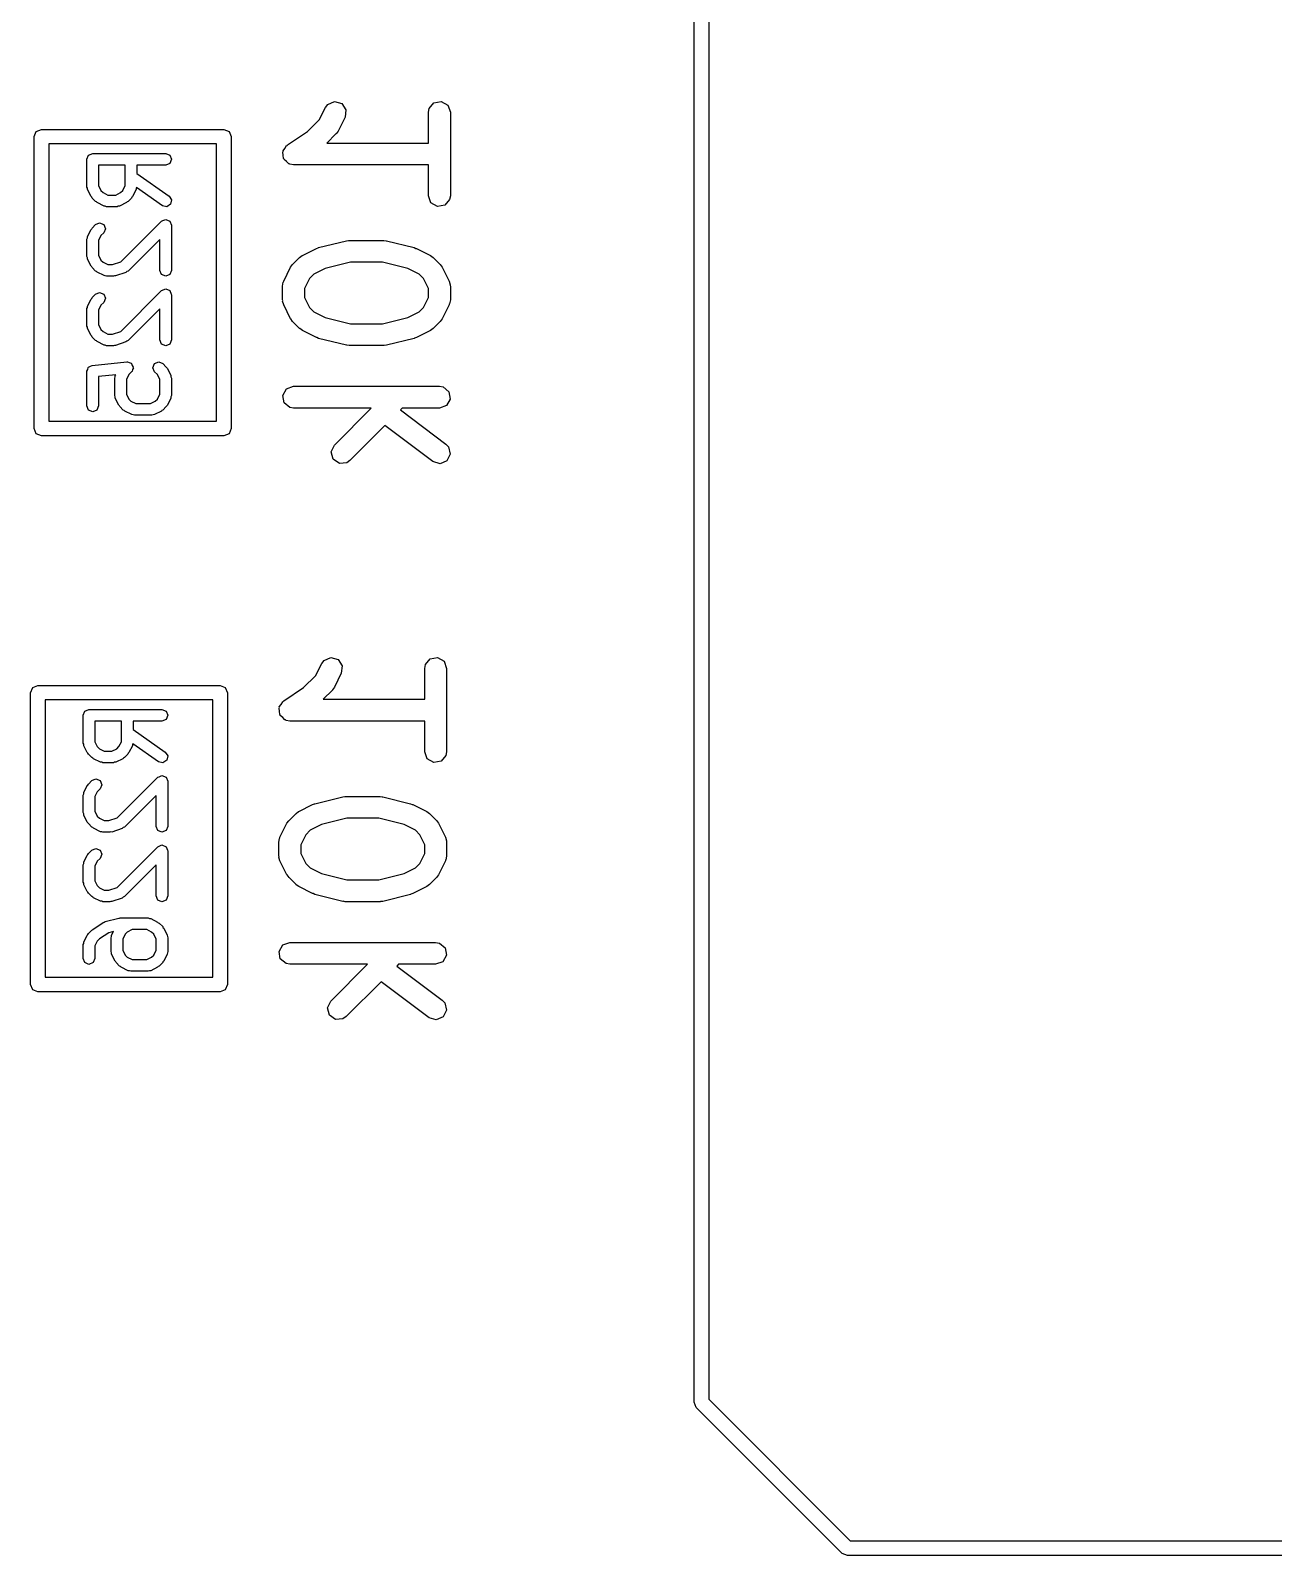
# Model space of a CAD drawing. Extents: x 107.3 to 170.9, y -113.5 to -51.4.
# Drawn here: x 139.41 to 147.93, y -93.86 to -83.41 of the extents above; entities that cross this region are included whole.
import ezdxf

# ---------------------------------------------------------------- set-up
doc = ezdxf.new("R2010")
doc.units = 0
doc.layers.add('BLACK', color=7, linetype='CONTINUOUS')

msp = doc.modelspace()

# ---------------------------------------------------------------- linework, layer by layer
at = {"layer": 'BLACK', "linetype": 'CONTINUOUS'}
for p, q in [((143.955, -92.8126), (143.955, -77.8126)), ((144.055, -77.8626), (144.055, -92.7919)), ((141.443, -83.9197), (141.49, -83.8993)), ((141.49, -83.8993), (141.539, -83.9139)), ((142.171, -83.9092), (142.222, -83.9003)), ((142.222, -83.9003), (142.266, -83.9259)), ((141.385, -84.0249), (141.427, -83.9406)), ((141.427, -83.9406), (141.443, -83.9197)), ((141.562, -84.0077), (141.514, -84.1029)), ((141.539, -83.9139), (141.567, -83.9567)), ((141.567, -83.9567), (141.562, -84.0077)), ((142.134, -83.9741), (142.138, -83.9485)), ((142.134, -84.1848), (142.134, -83.9741)), ((142.138, -83.9485), (142.171, -83.9092)), ((142.266, -83.9259), (142.284, -83.9741)), ((142.284, -83.9741), (142.284, -84.5456)), ((139.431, -84.1408), (139.446, -84.1054)), ((139.446, -84.1054), (139.481, -84.0908)), ((139.481, -84.0908), (140.731, -84.0908)), ((140.731, -84.0908), (140.767, -84.1054)), ((140.767, -84.1054), (140.781, -84.1408)), ((141.167, -84.1974), (141.304, -84.1063)), ((141.304, -84.1063), (141.385, -84.0249)), ((141.514, -84.1029), (141.501, -84.1209)), ((139.431, -86.1408), (139.431, -84.1408)), ((139.531, -84.1908), (139.531, -86.0908)), ((140.681, -84.1908), (139.531, -84.1908)), ((140.681, -86.0908), (140.681, -84.1908)), ((140.781, -84.1408), (140.781, -86.1408)), ((141.15, -84.2212), (141.161, -84.2024)), ((141.161, -84.2024), (141.165, -84.2009)), ((141.165, -84.2009), (141.167, -84.1974)), ((141.5, -84.1224), (141.437, -84.1848)), ((141.437, -84.1848), (142.134, -84.1848)), ((141.501, -84.1209), (141.5, -84.1224)), ((139.793, -84.2956), (139.804, -84.2673)), ((139.793, -84.486), (139.793, -84.2956)), ((139.804, -84.2673), (139.833, -84.2556)), ((139.833, -84.2556), (140.333, -84.2556)), ((140.333, -84.2556), (140.361, -84.2673)), ((140.361, -84.3238), (140.333, -84.3356)), ((140.361, -84.2673), (140.373, -84.2956)), ((140.373, -84.2956), (140.361, -84.3238)), ((141.135, -84.2468), (141.137, -84.2431)), ((141.139, -84.2683), (141.135, -84.2468)), ((141.137, -84.2388), (141.15, -84.2212)), ((141.137, -84.2431), (141.137, -84.2388)), ((141.14, -84.29), (141.139, -84.2683)), ((141.143, -84.2931), (141.14, -84.29)), ((141.144, -84.2973), (141.143, -84.2931)), ((141.161, -84.3113), (141.144, -84.2973)), ((141.176, -84.3271), (141.161, -84.3113)), ((139.873, -84.3356), (139.873, -84.4766)), ((140.054, -84.3356), (139.873, -84.3356)), ((140.054, -84.4766), (140.054, -84.3356)), ((140.333, -84.3356), (140.134, -84.3356)), ((140.134, -84.3356), (140.134, -84.3938)), ((140.134, -84.3938), (140.356, -84.5485)), ((141.18, -84.3276), (141.176, -84.3271)), ((141.183, -84.3303), (141.18, -84.3276)), ((141.209, -84.3348), (141.183, -84.3303)), ((142.134, -84.3348), (141.209, -84.3348)), ((142.134, -84.5456), (142.134, -84.3348)), ((139.796, -84.4946), (139.793, -84.486)), ((139.797, -84.5039), (139.796, -84.4946)), ((139.821, -84.5515), (139.797, -84.5039)), ((139.873, -84.4766), (139.889, -84.51)), ((139.889, -84.51), (139.904, -84.5246)), ((139.904, -84.5246), (139.937, -84.5413)), ((139.99, -84.5413), (140.023, -84.5246)), ((140.023, -84.5246), (140.038, -84.51)), ((140.038, -84.51), (140.054, -84.4766)), ((140.13, -84.5039), (140.106, -84.5515)), ((140.131, -84.4946), (140.13, -84.5039)), ((140.133, -84.4902), (140.131, -84.4946)), ((140.31, -84.614), (140.133, -84.4902)), ((139.826, -84.5559), (139.821, -84.5515)), ((139.828, -84.5619), (139.826, -84.5559)), ((139.852, -84.5857), (139.828, -84.5619)), ((139.858, -84.5883), (139.852, -84.5857)), ((139.862, -84.5932), (139.858, -84.5883)), ((139.91, -84.6171), (139.862, -84.5932)), ((139.919, -84.6177), (139.91, -84.6171)), ((139.928, -84.6213), (139.919, -84.6177)), ((139.999, -84.6213), (139.928, -84.6213)), ((139.937, -84.5413), (139.99, -84.5413)), ((140.008, -84.6177), (139.999, -84.6213)), ((140.017, -84.6171), (140.008, -84.6177)), ((140.065, -84.5932), (140.017, -84.6171)), ((140.069, -84.5883), (140.065, -84.5932)), ((140.075, -84.5857), (140.069, -84.5883)), ((140.099, -84.5619), (140.075, -84.5857)), ((140.101, -84.5559), (140.099, -84.5619)), ((140.106, -84.5515), (140.101, -84.5559)), ((140.34, -84.6207), (140.31, -84.614)), ((140.365, -84.6042), (140.34, -84.6207)), ((140.356, -84.5485), (140.372, -84.5743)), ((140.372, -84.5743), (140.365, -84.6042)), ((142.151, -84.5938), (142.134, -84.5456)), ((142.196, -84.6194), (142.151, -84.5938)), ((142.246, -84.6105), (142.196, -84.6194)), ((142.279, -84.5712), (142.246, -84.6105)), ((142.284, -84.5456), (142.279, -84.5712)), ((139.852, -84.7435), (139.88, -84.7318)), ((139.88, -84.7318), (139.908, -84.7435)), ((140.025, -84.9987), (140.304, -84.7197)), ((140.304, -84.7197), (140.313, -84.7162)), ((140.313, -84.7162), (140.333, -84.7079)), ((140.333, -84.7079), (140.361, -84.7197)), ((140.361, -84.7197), (140.373, -84.7479)), ((139.793, -84.8432), (139.796, -84.8346)), ((139.793, -84.9622), (139.793, -84.8432)), ((139.796, -84.8346), (139.797, -84.8253)), ((139.797, -84.8253), (139.821, -84.7777)), ((139.821, -84.7777), (139.826, -84.7734)), ((139.826, -84.7734), (139.828, -84.7673)), ((139.828, -84.7673), (139.852, -84.7435)), ((139.889, -84.8193), (139.873, -84.8526)), ((139.908, -84.8), (139.889, -84.8193)), ((139.908, -84.7435), (139.92, -84.7718)), ((139.92, -84.7718), (139.908, -84.8)), ((140.293, -84.8445), (140.075, -85.0619)), ((140.293, -85.0575), (140.293, -84.8445)), ((140.373, -84.7479), (140.373, -85.0575)), ((139.873, -84.8526), (139.873, -84.9528)), ((141.27, -84.9547), (141.366, -84.9071)), ((141.366, -84.9071), (141.378, -84.9034)), ((141.378, -84.9034), (141.381, -84.9014)), ((141.381, -84.9014), (141.572, -84.8538)), ((141.572, -84.8538), (141.586, -84.8527)), ((141.586, -84.8527), (141.59, -84.8515)), ((141.59, -84.8515), (141.828, -84.8515)), ((141.828, -84.8515), (141.843, -84.8541)), ((141.843, -84.8541), (141.846, -84.8538)), ((141.846, -84.8538), (142.036, -84.9014)), ((142.036, -84.9014), (142.048, -84.9066)), ((142.048, -84.9066), (142.052, -84.9071)), ((142.052, -84.9071), (142.147, -84.9547)), ((139.796, -84.9708), (139.793, -84.9622)), ((139.797, -84.9801), (139.796, -84.9708)), ((139.821, -85.0277), (139.797, -84.9801)), ((139.826, -85.032), (139.821, -85.0277)), ((139.828, -85.0381), (139.826, -85.032)), ((139.852, -85.0619), (139.828, -85.0381)), ((139.873, -84.9528), (139.889, -84.9862)), ((139.889, -84.9862), (139.904, -85.0008)), ((139.904, -85.0008), (139.937, -85.0175)), ((139.937, -85.0175), (139.969, -85.0175)), ((139.969, -85.0175), (140.025, -84.9987)), ((141.142, -85.1311), (141.189, -85.0358)), ((141.189, -85.0358), (141.203, -85.0178)), ((141.203, -85.0163), (141.251, -84.9687)), ((141.203, -85.0178), (141.203, -85.0163)), ((141.251, -84.9687), (141.269, -84.9559)), ((141.269, -84.9559), (141.27, -84.9547)), ((141.425, -85.0449), (141.348, -85.0834)), ((141.599, -85.0015), (141.425, -85.0449)), ((141.819, -85.0015), (141.599, -85.0015)), ((141.992, -85.0449), (141.819, -85.0015)), ((142.069, -85.0834), (141.992, -85.0449)), ((142.147, -84.9547), (142.165, -84.968)), ((142.165, -84.968), (142.167, -84.9687)), ((142.167, -84.9687), (142.214, -85.0163)), ((142.214, -85.0163), (142.227, -85.0347)), ((142.227, -85.0347), (142.228, -85.0358)), ((142.228, -85.0358), (142.276, -85.1311)), ((139.858, -85.0645), (139.852, -85.0619)), ((139.862, -85.0694), (139.858, -85.0645)), ((139.91, -85.0932), (139.862, -85.0694)), ((139.919, -85.0939), (139.91, -85.0932)), ((139.928, -85.0975), (139.919, -85.0939)), ((139.975, -85.0975), (139.928, -85.0975)), ((139.982, -85.0949), (139.975, -85.0975)), ((139.988, -85.0954), (139.982, -85.0949)), ((140.06, -85.0716), (139.988, -85.0954)), ((140.067, -85.0655), (140.06, -85.0716)), ((140.075, -85.0619), (140.067, -85.0655)), ((140.304, -85.0857), (140.293, -85.0575)), ((140.333, -85.0975), (140.304, -85.0857)), ((140.361, -85.0857), (140.333, -85.0975)), ((140.373, -85.0575), (140.361, -85.0857)), ((141.134, -85.1646), (141.138, -85.139)), ((141.138, -85.139), (141.141, -85.1355)), ((141.141, -85.1355), (141.142, -85.1311)), ((141.318, -85.1138), (141.284, -85.1823)), ((141.348, -85.0834), (141.318, -85.1138)), ((142.1, -85.1138), (142.069, -85.0834)), ((142.134, -85.1823), (142.1, -85.1138)), ((142.276, -85.1311), (142.283, -85.156)), ((142.283, -85.156), (142.282, -85.1604)), ((139.797, -85.3015), (139.821, -85.2539)), ((139.821, -85.2539), (139.826, -85.2495)), ((139.826, -85.2495), (139.828, -85.2435)), ((139.828, -85.2435), (139.852, -85.2197)), ((139.852, -85.2197), (139.88, -85.2079)), ((139.88, -85.2079), (139.908, -85.2197)), ((139.908, -85.2197), (139.92, -85.2479)), ((139.92, -85.2479), (139.908, -85.2762)), ((140.025, -85.4749), (140.304, -85.1958)), ((140.304, -85.1958), (140.333, -85.1841)), ((140.333, -85.1841), (140.361, -85.1958)), ((140.361, -85.1958), (140.371, -85.2203)), ((140.371, -85.2203), (140.373, -85.2241)), ((140.373, -85.2241), (140.373, -85.5337)), ((141.134, -85.2598), (141.134, -85.1646)), ((141.135, -85.2641), (141.134, -85.2598)), ((141.134, -85.2684), (141.135, -85.2641)), ((141.284, -85.1823), (141.284, -85.2421)), ((141.284, -85.2421), (141.318, -85.3107)), ((142.1, -85.3107), (142.134, -85.2421)), ((142.134, -85.2421), (142.134, -85.1823)), ((142.284, -85.2598), (142.279, -85.2855)), ((142.282, -85.1604), (142.284, -85.1646)), ((142.284, -85.1646), (142.284, -85.2598)), ((139.793, -85.3194), (139.796, -85.3108)), ((139.793, -85.4384), (139.793, -85.3194)), ((139.796, -85.3108), (139.797, -85.3015)), ((139.889, -85.2954), (139.873, -85.3288)), ((139.873, -85.3288), (139.873, -85.429)), ((139.908, -85.2762), (139.889, -85.2954)), ((140.293, -85.3207), (140.075, -85.5381)), ((140.293, -85.5337), (140.293, -85.3207)), ((141.142, -85.2934), (141.134, -85.2684)), ((141.189, -85.3886), (141.142, -85.2934)), ((141.318, -85.3107), (141.348, -85.3411)), ((141.348, -85.3411), (141.425, -85.3796)), ((141.992, -85.3796), (142.069, -85.3411)), ((142.069, -85.3411), (142.1, -85.3107)), ((142.276, -85.2934), (142.228, -85.3886)), ((142.279, -85.2855), (142.276, -85.2889)), ((142.276, -85.2889), (142.276, -85.2934)), ((139.796, -85.447), (139.793, -85.4384)), ((139.797, -85.4563), (139.796, -85.447)), ((139.821, -85.5039), (139.797, -85.4563)), ((139.873, -85.429), (139.889, -85.4623)), ((139.889, -85.4623), (139.904, -85.477)), ((141.191, -85.3898), (141.189, -85.3886)), ((141.203, -85.4081), (141.191, -85.3898)), ((141.251, -85.4557), (141.203, -85.4081)), ((141.252, -85.4564), (141.251, -85.4557)), ((141.27, -85.4698), (141.252, -85.4564)), ((141.366, -85.5174), (141.27, -85.4698)), ((141.425, -85.3796), (141.599, -85.4229)), ((141.599, -85.4229), (141.819, -85.4229)), ((141.819, -85.4229), (141.992, -85.3796)), ((142.147, -85.4698), (142.052, -85.5174)), ((142.148, -85.4686), (142.147, -85.4698)), ((142.167, -85.4557), (142.148, -85.4686)), ((142.214, -85.4081), (142.167, -85.4557)), ((142.215, -85.4066), (142.214, -85.4081)), ((142.228, -85.3886), (142.215, -85.4066)), ((139.826, -85.5082), (139.821, -85.5039)), ((139.828, -85.5143), (139.826, -85.5082)), ((139.852, -85.5381), (139.828, -85.5143)), ((139.858, -85.5406), (139.852, -85.5381)), ((139.862, -85.5456), (139.858, -85.5406)), ((139.91, -85.5694), (139.862, -85.5456)), ((139.904, -85.477), (139.937, -85.4937)), ((139.919, -85.5701), (139.91, -85.5694)), ((139.928, -85.5737), (139.919, -85.5701)), ((139.975, -85.5737), (139.928, -85.5737)), ((139.937, -85.4937), (139.969, -85.4937)), ((139.969, -85.4937), (140.025, -85.4749)), ((139.982, -85.5711), (139.975, -85.5737)), ((139.988, -85.5716), (139.982, -85.5711)), ((140.06, -85.5478), (139.988, -85.5716)), ((140.067, -85.5417), (140.06, -85.5478)), ((140.075, -85.5381), (140.067, -85.5417)), ((140.304, -85.5619), (140.293, -85.5337)), ((140.333, -85.5737), (140.304, -85.5619)), ((140.361, -85.5619), (140.333, -85.5737)), ((140.373, -85.5337), (140.361, -85.5619)), ((141.369, -85.5178), (141.366, -85.5174)), ((141.381, -85.5231), (141.369, -85.5178)), ((141.572, -85.5707), (141.381, -85.5231)), ((141.575, -85.5703), (141.572, -85.5707)), ((141.59, -85.5729), (141.575, -85.5703)), ((141.828, -85.5729), (141.59, -85.5729)), ((141.831, -85.5718), (141.828, -85.5729)), ((141.846, -85.5707), (141.831, -85.5718)), ((142.036, -85.5231), (141.846, -85.5707)), ((142.039, -85.5211), (142.036, -85.5231)), ((142.052, -85.5174), (142.039, -85.5211)), ((139.793, -85.7479), (139.798, -85.7355)), ((139.793, -85.986), (139.793, -85.7479)), ((139.798, -85.7355), (139.802, -85.7226)), ((139.802, -85.7226), (139.803, -85.7216)), ((139.803, -85.7216), (139.804, -85.7197)), ((139.804, -85.7197), (139.817, -85.7145)), ((139.817, -85.7145), (139.829, -85.7081)), ((139.829, -85.7081), (140.067, -85.6843)), ((139.99, -85.7724), (139.873, -85.7841)), ((139.873, -85.7841), (139.873, -85.986)), ((139.987, -85.7777), (139.99, -85.7724)), ((139.987, -85.787), (139.987, -85.7777)), ((140.08, -85.7716), (140.063, -85.805)), ((140.067, -85.6843), (140.069, -85.6849)), ((140.069, -85.6849), (140.071, -85.6841)), ((140.071, -85.6841), (140.083, -85.6893)), ((140.099, -85.7524), (140.08, -85.7716)), ((140.083, -85.6893), (140.096, -85.6932)), ((140.096, -85.6932), (140.097, -85.695)), ((140.097, -85.695), (140.099, -85.6958)), ((140.099, -85.6958), (140.104, -85.7083)), ((140.1, -85.7505), (140.099, -85.7524)), ((140.102, -85.7495), (140.1, -85.7505)), ((140.106, -85.7366), (140.102, -85.7495)), ((140.104, -85.7083), (140.11, -85.7202)), ((140.111, -85.7241), (140.106, -85.7366)), ((140.11, -85.7202), (140.11, -85.7222)), ((140.11, -85.7222), (140.111, -85.7241)), ((140.245, -85.7241), (140.257, -85.6958)), ((140.257, -85.7524), (140.245, -85.7241)), ((140.257, -85.6958), (140.285, -85.6841)), ((140.276, -85.7716), (140.257, -85.7524)), ((140.293, -85.805), (140.276, -85.7716)), ((140.285, -85.6841), (140.313, -85.6958)), ((140.313, -85.6958), (140.337, -85.7197)), ((140.337, -85.7197), (140.34, -85.7257)), ((140.34, -85.7257), (140.345, -85.7301)), ((140.345, -85.7301), (140.368, -85.7777)), ((140.368, -85.7777), (140.369, -85.787)), ((139.983, -85.7956), (139.987, -85.787)), ((139.983, -85.9146), (139.983, -85.7956)), ((140.063, -85.805), (140.063, -85.9052)), ((140.293, -85.9052), (140.293, -85.805)), ((140.369, -85.787), (140.373, -85.7956)), ((140.373, -85.7956), (140.373, -85.9146)), ((141.135, -85.9135), (141.161, -85.8691)), ((141.161, -85.8691), (141.209, -85.8515)), ((141.209, -85.8515), (142.209, -85.8515)), ((142.209, -85.8515), (142.234, -85.856)), ((142.234, -85.856), (142.274, -85.889)), ((142.274, -85.889), (142.283, -85.9395)), ((139.804, -86.0143), (139.793, -85.986)), ((139.873, -85.986), (139.861, -86.0143)), ((139.987, -85.9232), (139.983, -85.9146)), ((139.987, -85.9325), (139.987, -85.9232)), ((140.011, -85.9801), (139.987, -85.9325)), ((140.016, -85.9844), (140.011, -85.9801)), ((140.019, -85.9905), (140.016, -85.9844)), ((140.042, -86.0143), (140.019, -85.9905)), ((140.063, -85.9052), (140.08, -85.9385)), ((140.08, -85.9385), (140.094, -85.9532)), ((140.094, -85.9532), (140.128, -85.9698)), ((140.128, -85.9698), (140.228, -85.9698)), ((140.228, -85.9698), (140.261, -85.9532)), ((140.261, -85.9532), (140.276, -85.9385)), ((140.276, -85.9385), (140.293, -85.9052)), ((140.337, -85.9905), (140.313, -86.0143)), ((140.34, -85.9844), (140.337, -85.9905)), ((140.345, -85.9801), (140.34, -85.9844)), ((140.368, -85.9325), (140.345, -85.9801)), ((140.369, -85.9232), (140.368, -85.9325)), ((140.373, -85.9146), (140.369, -85.9232)), ((141.144, -85.964), (141.135, -85.9135)), ((141.183, -85.997), (141.144, -85.964)), ((142.257, -85.984), (142.209, -86.0015)), ((142.283, -85.9395), (142.257, -85.984)), ((139.531, -86.0908), (140.681, -86.0908)), ((139.833, -86.026), (139.804, -86.0143)), ((139.861, -86.0143), (139.833, -86.026)), ((140.048, -86.0168), (140.042, -86.0143)), ((140.053, -86.0218), (140.048, -86.0168)), ((140.1, -86.0456), (140.053, -86.0218)), ((140.11, -86.0463), (140.1, -86.0456)), ((140.118, -86.0498), (140.11, -86.0463)), ((140.237, -86.0498), (140.118, -86.0498)), ((140.246, -86.0463), (140.237, -86.0498)), ((140.255, -86.0456), (140.246, -86.0463)), ((140.303, -86.0218), (140.255, -86.0456)), ((140.307, -86.0168), (140.303, -86.0218)), ((140.313, -86.0143), (140.307, -86.0168)), ((141.209, -86.0015), (141.183, -85.997)), ((141.742, -86.0015), (141.209, -86.0015)), ((141.489, -86.2544), (141.742, -86.0015)), ((141.954, -86.0015), (141.942, -86.0136)), ((141.942, -86.0136), (142.254, -86.2475)), ((142.209, -86.0015), (141.954, -86.0015)), ((139.446, -86.1762), (139.431, -86.1408)), ((139.481, -86.1908), (139.446, -86.1762)), ((140.731, -86.1908), (139.481, -86.1908)), ((140.767, -86.1762), (140.731, -86.1908)), ((140.781, -86.1408), (140.767, -86.1762)), ((141.835, -86.1208), (141.595, -86.3605)), ((142.164, -86.3675), (141.835, -86.1208)), ((141.467, -86.3009), (141.489, -86.2544)), ((141.481, -86.3505), (141.467, -86.3009)), ((142.254, -86.2475), (142.272, -86.2665)), ((142.272, -86.2665), (142.283, -86.3164)), ((141.523, -86.3799), (141.481, -86.3505)), ((141.574, -86.3754), (141.523, -86.3799)), ((141.595, -86.3605), (141.574, -86.3754)), ((142.213, -86.3824), (142.164, -86.3675)), ((142.26, -86.3622), (142.213, -86.3824)), ((142.283, -86.3164), (142.26, -86.3622)), ((141.36, -87.8349), (141.402, -87.7506)), ((141.402, -87.7506), (141.418, -87.7297)), ((141.418, -87.7297), (141.465, -87.7093)), ((141.465, -87.7093), (141.514, -87.7239)), ((141.514, -87.7239), (141.542, -87.7667)), ((141.542, -87.7667), (141.536, -87.8177)), ((142.108, -87.7841), (142.113, -87.7585)), ((142.113, -87.7585), (142.146, -87.7192)), ((142.146, -87.7192), (142.196, -87.7103)), ((142.196, -87.7103), (142.241, -87.7359)), ((142.241, -87.7359), (142.258, -87.7841)), ((141.278, -87.9163), (141.36, -87.8349)), ((141.536, -87.8177), (141.489, -87.9129)), ((142.108, -87.9948), (142.108, -87.7841)), ((142.258, -87.7841), (142.258, -88.3556)), ((139.406, -87.9508), (139.421, -87.9154)), ((139.406, -89.9508), (139.406, -87.9508)), ((139.421, -87.9154), (139.456, -87.9008)), ((139.456, -87.9008), (140.706, -87.9008)), ((140.706, -87.9008), (140.741, -87.9154)), ((140.741, -87.9154), (140.756, -87.9508)), ((140.756, -87.9508), (140.756, -89.9508)), ((141.142, -88.0074), (141.278, -87.9163)), ((141.475, -87.9324), (141.412, -87.9948)), ((141.489, -87.9129), (141.475, -87.9309)), ((141.475, -87.9309), (141.475, -87.9324)), ((139.506, -88.0008), (139.506, -89.9008)), ((140.656, -88.0008), (139.506, -88.0008)), ((139.767, -88.1056), (139.779, -88.0773)), ((139.779, -88.0773), (139.807, -88.0656)), ((139.807, -88.0656), (140.307, -88.0656)), ((140.307, -88.0656), (140.335, -88.0773)), ((140.335, -88.0773), (140.347, -88.1056)), ((140.656, -89.9008), (140.656, -88.0008)), ((141.11, -88.0568), (141.112, -88.0531)), ((141.113, -88.0783), (141.11, -88.0568)), ((141.111, -88.0488), (141.124, -88.0312)), ((141.112, -88.0531), (141.111, -88.0488)), ((141.115, -88.1), (141.113, -88.0783)), ((141.124, -88.0312), (141.135, -88.0124)), ((141.135, -88.0124), (141.139, -88.0109)), ((141.139, -88.0109), (141.142, -88.0074)), ((141.412, -87.9948), (142.108, -87.9948)), ((139.767, -88.296), (139.767, -88.1056)), ((139.847, -88.1456), (139.847, -88.2866)), ((140.029, -88.1456), (139.847, -88.1456)), ((140.029, -88.2866), (140.029, -88.1456)), ((140.307, -88.1456), (140.109, -88.1456)), ((140.109, -88.1456), (140.109, -88.2038)), ((140.335, -88.1338), (140.307, -88.1456)), ((140.347, -88.1056), (140.335, -88.1338)), ((141.118, -88.1031), (141.115, -88.1)), ((141.118, -88.1073), (141.118, -88.1031)), ((141.135, -88.1213), (141.118, -88.1073)), ((141.15, -88.1371), (141.135, -88.1213)), ((141.154, -88.1376), (141.15, -88.1371)), ((141.158, -88.1403), (141.154, -88.1376)), ((141.183, -88.1448), (141.158, -88.1403)), ((142.108, -88.1448), (141.183, -88.1448)), ((142.108, -88.3556), (142.108, -88.1448)), ((139.847, -88.2866), (139.864, -88.32)), ((140.012, -88.32), (140.029, -88.2866)), ((140.109, -88.2038), (140.33, -88.3585)), ((139.771, -88.3046), (139.767, -88.296)), ((139.771, -88.3139), (139.771, -88.3046)), ((139.795, -88.3615), (139.771, -88.3139)), ((139.8, -88.3659), (139.795, -88.3615)), ((139.803, -88.3719), (139.8, -88.3659)), ((139.827, -88.3957), (139.803, -88.3719)), ((139.833, -88.3983), (139.827, -88.3957)), ((139.837, -88.4032), (139.833, -88.3983)), ((139.864, -88.32), (139.879, -88.3346)), ((139.879, -88.3346), (139.912, -88.3513)), ((139.912, -88.3513), (139.964, -88.3513)), ((139.964, -88.3513), (139.998, -88.3346)), ((139.998, -88.3346), (140.012, -88.32)), ((140.044, -88.3983), (140.039, -88.4032)), ((140.05, -88.3957), (140.044, -88.3983)), ((140.074, -88.3719), (140.05, -88.3957)), ((140.076, -88.3659), (140.074, -88.3719)), ((140.081, -88.3615), (140.076, -88.3659)), ((140.105, -88.3139), (140.081, -88.3615)), ((140.106, -88.3046), (140.105, -88.3139)), ((140.107, -88.3002), (140.106, -88.3046)), ((140.284, -88.424), (140.107, -88.3002)), ((140.33, -88.3585), (140.347, -88.3843)), ((140.347, -88.3843), (140.34, -88.4142)), ((142.126, -88.4038), (142.108, -88.3556)), ((142.254, -88.3812), (142.221, -88.4205)), ((142.258, -88.3556), (142.254, -88.3812)), ((139.885, -88.4271), (139.837, -88.4032)), ((139.894, -88.4277), (139.885, -88.4271)), ((139.902, -88.4313), (139.894, -88.4277)), ((139.974, -88.4313), (139.902, -88.4313)), ((139.982, -88.4277), (139.974, -88.4313)), ((139.992, -88.4271), (139.982, -88.4277)), ((140.039, -88.4032), (139.992, -88.4271)), ((140.314, -88.4307), (140.284, -88.424)), ((140.34, -88.4142), (140.314, -88.4307)), ((142.17, -88.4294), (142.126, -88.4038)), ((142.221, -88.4205), (142.17, -88.4294)), ((139.771, -88.6353), (139.795, -88.5877)), ((139.795, -88.5877), (139.8, -88.5834)), ((139.8, -88.5834), (139.803, -88.5773)), ((139.803, -88.5773), (139.827, -88.5535)), ((139.827, -88.5535), (139.855, -88.5418)), ((139.855, -88.5418), (139.883, -88.5535)), ((139.883, -88.5535), (139.895, -88.5818)), ((139.895, -88.5818), (139.883, -88.61)), ((140, -88.8087), (140.279, -88.5297)), ((140.279, -88.5297), (140.287, -88.5262)), ((140.287, -88.5262), (140.307, -88.5179)), ((140.307, -88.5179), (140.335, -88.5297)), ((140.335, -88.5297), (140.347, -88.5579)), ((140.347, -88.5579), (140.347, -88.8675)), ((139.767, -88.6532), (139.771, -88.6446)), ((139.767, -88.7722), (139.767, -88.6532)), ((139.771, -88.6446), (139.771, -88.6353)), ((139.864, -88.6293), (139.847, -88.6626)), ((139.847, -88.6626), (139.847, -88.7628)), ((139.883, -88.61), (139.864, -88.6293)), ((140.267, -88.6545), (140.05, -88.8719)), ((140.267, -88.8675), (140.267, -88.6545)), ((141.353, -88.7134), (141.356, -88.7114)), ((141.356, -88.7114), (141.546, -88.6638)), ((141.546, -88.6638), (141.561, -88.6627)), ((141.561, -88.6627), (141.564, -88.6615)), ((141.564, -88.6615), (141.802, -88.6615)), ((141.802, -88.6615), (141.817, -88.6641)), ((141.817, -88.6641), (141.821, -88.6638)), ((141.821, -88.6638), (142.011, -88.7114)), ((142.011, -88.7114), (142.023, -88.7166)), ((139.771, -88.7808), (139.767, -88.7722)), ((139.771, -88.7901), (139.771, -88.7808)), ((139.795, -88.8377), (139.771, -88.7901)), ((139.847, -88.7628), (139.864, -88.7962)), ((139.864, -88.7962), (139.879, -88.8108)), ((139.879, -88.8108), (139.912, -88.8275)), ((139.944, -88.8275), (140, -88.8087)), ((141.178, -88.8263), (141.226, -88.7787)), ((141.226, -88.7787), (141.244, -88.7659)), ((141.244, -88.7659), (141.245, -88.7647)), ((141.245, -88.7647), (141.34, -88.7171)), ((141.34, -88.7171), (141.353, -88.7134)), ((141.574, -88.8115), (141.4, -88.8549)), ((141.793, -88.8115), (141.574, -88.8115)), ((141.967, -88.8549), (141.793, -88.8115)), ((142.023, -88.7166), (142.026, -88.7171)), ((142.026, -88.7171), (142.122, -88.7647)), ((142.122, -88.7647), (142.14, -88.778)), ((142.14, -88.778), (142.141, -88.7787)), ((142.141, -88.7787), (142.189, -88.8263)), ((139.8, -88.842), (139.795, -88.8377)), ((139.803, -88.8481), (139.8, -88.842)), ((139.827, -88.8719), (139.803, -88.8481)), ((139.833, -88.8745), (139.827, -88.8719)), ((139.837, -88.8794), (139.833, -88.8745)), ((139.885, -88.9032), (139.837, -88.8794)), ((139.894, -88.9039), (139.885, -88.9032)), ((139.902, -88.9075), (139.894, -88.9039)), ((139.95, -88.9075), (139.902, -88.9075)), ((139.912, -88.8275), (139.944, -88.8275)), ((139.956, -88.9049), (139.95, -88.9075)), ((139.963, -88.9054), (139.956, -88.9049)), ((140.034, -88.8816), (139.963, -88.9054)), ((140.041, -88.8755), (140.034, -88.8816)), ((140.05, -88.8719), (140.041, -88.8755)), ((140.279, -88.8957), (140.267, -88.8675)), ((140.307, -88.9075), (140.279, -88.8957)), ((140.335, -88.8957), (140.307, -88.9075)), ((140.347, -88.8675), (140.335, -88.8957)), ((141.116, -88.9411), (141.164, -88.8458)), ((141.164, -88.8458), (141.177, -88.8278)), ((141.177, -88.8278), (141.178, -88.8263)), ((141.323, -88.8934), (141.293, -88.9238)), ((141.4, -88.8549), (141.323, -88.8934)), ((142.044, -88.8934), (141.967, -88.8549)), ((142.074, -88.9238), (142.044, -88.8934)), ((142.189, -88.8263), (142.202, -88.8447)), ((142.202, -88.8447), (142.203, -88.8458)), ((142.203, -88.8458), (142.25, -88.9411)), ((139.827, -89.0297), (139.855, -89.0179)), ((139.855, -89.0179), (139.883, -89.0297)), ((140, -89.2849), (140.279, -89.0058)), ((140.279, -89.0058), (140.307, -88.9941)), ((140.307, -88.9941), (140.335, -89.0058)), ((140.335, -89.0058), (140.345, -89.0298)), ((141.108, -88.9746), (141.113, -88.949)), ((141.108, -89.0698), (141.108, -88.9746)), ((141.113, -88.949), (141.116, -88.9455)), ((141.116, -88.9455), (141.116, -88.9411)), ((141.293, -88.9238), (141.258, -88.9923)), ((141.258, -88.9923), (141.258, -89.0521)), ((142.108, -88.9923), (142.074, -88.9238)), ((142.108, -89.0521), (142.108, -88.9923)), ((142.25, -88.9411), (142.258, -88.966)), ((142.258, -88.966), (142.257, -88.9704)), ((142.257, -88.9704), (142.258, -88.9746)), ((142.258, -88.9746), (142.258, -89.0698)), ((139.767, -89.1294), (139.771, -89.1208)), ((139.767, -89.2484), (139.767, -89.1294)), ((139.771, -89.1115), (139.795, -89.0639)), ((139.771, -89.1208), (139.771, -89.1115)), ((139.795, -89.0639), (139.8, -89.0596)), ((139.8, -89.0596), (139.803, -89.0535)), ((139.803, -89.0535), (139.827, -89.0297)), ((139.864, -89.1054), (139.847, -89.1388)), ((139.883, -89.0862), (139.864, -89.1054)), ((139.883, -89.0297), (139.895, -89.0579)), ((139.895, -89.0579), (139.883, -89.0862)), ((140.345, -89.0298), (140.347, -89.0341)), ((140.347, -89.0341), (140.347, -89.3437)), ((141.11, -89.0741), (141.108, -89.0698)), ((141.109, -89.0784), (141.11, -89.0741)), ((141.116, -89.1034), (141.109, -89.0784)), ((141.164, -89.1986), (141.116, -89.1034)), ((141.258, -89.0521), (141.293, -89.1207)), ((141.293, -89.1207), (141.323, -89.1511)), ((142.044, -89.1511), (142.074, -89.1207)), ((142.074, -89.1207), (142.108, -89.0521)), ((142.25, -89.1034), (142.203, -89.1986)), ((142.251, -89.0989), (142.25, -89.1034)), ((142.254, -89.0955), (142.251, -89.0989)), ((142.258, -89.0698), (142.254, -89.0955)), ((139.847, -89.1388), (139.847, -89.239)), ((140.267, -89.1307), (140.05, -89.3481)), ((140.267, -89.3437), (140.267, -89.1307)), ((141.165, -89.1998), (141.164, -89.1986)), ((141.178, -89.2181), (141.165, -89.1998)), ((141.226, -89.2657), (141.178, -89.2181)), ((141.323, -89.1511), (141.4, -89.1896)), ((141.4, -89.1896), (141.574, -89.2329)), ((141.574, -89.2329), (141.793, -89.2329)), ((141.793, -89.2329), (141.967, -89.1896)), ((141.967, -89.1896), (142.044, -89.1511)), ((142.189, -89.2181), (142.141, -89.2657)), ((142.203, -89.1986), (142.189, -89.2166)), ((142.189, -89.2166), (142.189, -89.2181)), ((139.771, -89.257), (139.767, -89.2484)), ((139.771, -89.2663), (139.771, -89.257)), ((139.795, -89.3139), (139.771, -89.2663)), ((139.8, -89.3182), (139.795, -89.3139)), ((139.803, -89.3243), (139.8, -89.3182)), ((139.827, -89.3481), (139.803, -89.3243)), ((139.847, -89.239), (139.864, -89.2723)), ((139.864, -89.2723), (139.879, -89.287)), ((139.879, -89.287), (139.912, -89.3037)), ((139.912, -89.3037), (139.944, -89.3037)), ((139.944, -89.3037), (140, -89.2849)), ((141.227, -89.2664), (141.226, -89.2657)), ((141.245, -89.2798), (141.227, -89.2664)), ((141.34, -89.3274), (141.245, -89.2798)), ((141.344, -89.3278), (141.34, -89.3274)), ((141.356, -89.3331), (141.344, -89.3278)), ((141.546, -89.3807), (141.356, -89.3331)), ((142.011, -89.3331), (141.821, -89.3807)), ((142.014, -89.3311), (142.011, -89.3331)), ((142.026, -89.3274), (142.014, -89.3311)), ((142.122, -89.2798), (142.026, -89.3274)), ((142.123, -89.2786), (142.122, -89.2798)), ((142.141, -89.2657), (142.123, -89.2786)), ((139.833, -89.3507), (139.827, -89.3481)), ((139.837, -89.3556), (139.833, -89.3507)), ((139.885, -89.3794), (139.837, -89.3556)), ((139.894, -89.3801), (139.885, -89.3794)), ((139.902, -89.3837), (139.894, -89.3801)), ((139.95, -89.3837), (139.902, -89.3837)), ((139.956, -89.3811), (139.95, -89.3837)), ((139.963, -89.3816), (139.956, -89.3811)), ((140.034, -89.3578), (139.963, -89.3816)), ((140.041, -89.3517), (140.034, -89.3578)), ((140.05, -89.3481), (140.041, -89.3517)), ((140.279, -89.3719), (140.267, -89.3437)), ((140.307, -89.3837), (140.279, -89.3719)), ((140.335, -89.3719), (140.307, -89.3837)), ((140.347, -89.3437), (140.335, -89.3719)), ((141.55, -89.3803), (141.546, -89.3807)), ((141.564, -89.3829), (141.55, -89.3803)), ((141.802, -89.3829), (141.564, -89.3829)), ((141.806, -89.3818), (141.802, -89.3829)), ((141.821, -89.3807), (141.806, -89.3818)), ((139.833, -89.5723), (139.904, -89.5247)), ((139.904, -89.5247), (139.911, -89.5233)), ((139.911, -89.5233), (139.917, -89.5191)), ((139.917, -89.5191), (140.012, -89.4953)), ((140.012, -89.4953), (140.017, -89.4961)), ((140.017, -89.4961), (140.021, -89.4941)), ((140.021, -89.4941), (140.212, -89.4941)), ((140.212, -89.4941), (140.221, -89.4977)), ((140.221, -89.4977), (140.23, -89.4984)), ((140.23, -89.4984), (140.277, -89.5222)), ((140.277, -89.5222), (140.282, -89.5271)), ((140.282, -89.5271), (140.288, -89.5297)), ((140.288, -89.5297), (140.312, -89.5535)), ((139.771, -89.6591), (139.795, -89.6115)), ((139.795, -89.6115), (139.8, -89.6072)), ((139.8, -89.6072), (139.803, -89.6011)), ((139.803, -89.6011), (139.827, -89.5773)), ((139.827, -89.5773), (139.83, -89.5757)), ((139.83, -89.5757), (139.833, -89.5723)), ((139.88, -89.6366), (139.864, -89.6531)), ((139.943, -89.5951), (139.88, -89.6366)), ((139.974, -89.5872), (139.943, -89.5951)), ((139.958, -89.6294), (139.961, -89.6208)), ((139.958, -89.7246), (139.958, -89.6294)), ((139.961, -89.6208), (139.962, -89.6115)), ((139.962, -89.6115), (139.974, -89.5872)), ((140.054, -89.6054), (140.038, -89.6388)), ((140.038, -89.6388), (140.038, -89.7152)), ((140.069, -89.5908), (140.054, -89.6054)), ((140.102, -89.5741), (140.069, -89.5908)), ((140.203, -89.5741), (140.102, -89.5741)), ((140.236, -89.5908), (140.203, -89.5741)), ((140.251, -89.6054), (140.236, -89.5908)), ((140.267, -89.6388), (140.251, -89.6054)), ((140.267, -89.7152), (140.267, -89.6388)), ((140.312, -89.5535), (140.314, -89.5596)), ((140.314, -89.5596), (140.319, -89.5639)), ((140.319, -89.5639), (140.343, -89.6115)), ((140.343, -89.6115), (140.344, -89.6208)), ((140.344, -89.6208), (140.347, -89.6294)), ((140.347, -89.6294), (140.347, -89.7246)), ((139.767, -89.677), (139.771, -89.6684)), ((139.767, -89.7722), (139.767, -89.677)), ((139.771, -89.6684), (139.771, -89.6591)), ((139.864, -89.6531), (139.847, -89.6864)), ((139.847, -89.6864), (139.847, -89.7722)), ((139.961, -89.7332), (139.958, -89.7246)), ((139.962, -89.7425), (139.961, -89.7332)), ((139.986, -89.7901), (139.962, -89.7425)), ((140.038, -89.7152), (140.054, -89.7485)), ((140.054, -89.7485), (140.069, -89.7632)), ((140.236, -89.7632), (140.251, -89.7485)), ((140.251, -89.7485), (140.267, -89.7152)), ((140.343, -89.7425), (140.319, -89.7901)), ((140.344, -89.7332), (140.343, -89.7425)), ((140.347, -89.7246), (140.344, -89.7332)), ((141.11, -89.7235), (141.135, -89.6791)), ((141.118, -89.774), (141.11, -89.7235)), ((141.135, -89.6791), (141.183, -89.6615)), ((141.183, -89.6615), (142.183, -89.6615)), ((142.183, -89.6615), (142.209, -89.666)), ((142.209, -89.666), (142.248, -89.699)), ((142.257, -89.7495), (142.232, -89.794)), ((142.248, -89.699), (142.257, -89.7495)), ((139.779, -89.8005), (139.767, -89.7722)), ((139.807, -89.8122), (139.779, -89.8005)), ((139.835, -89.8005), (139.807, -89.8122)), ((139.847, -89.7722), (139.835, -89.8005)), ((139.991, -89.7944), (139.986, -89.7901)), ((139.993, -89.8005), (139.991, -89.7944)), ((140.017, -89.8243), (139.993, -89.8005)), ((140.023, -89.8268), (140.017, -89.8243)), ((140.027, -89.8318), (140.023, -89.8268)), ((140.075, -89.8556), (140.027, -89.8318)), ((140.069, -89.7632), (140.102, -89.7798)), ((140.084, -89.8563), (140.075, -89.8556)), ((140.093, -89.8598), (140.084, -89.8563)), ((140.212, -89.8598), (140.093, -89.8598)), ((140.102, -89.7798), (140.203, -89.7798)), ((140.203, -89.7798), (140.236, -89.7632)), ((140.221, -89.8563), (140.212, -89.8598)), ((140.23, -89.8556), (140.221, -89.8563)), ((140.277, -89.8318), (140.23, -89.8556)), ((140.282, -89.8268), (140.277, -89.8318)), ((140.288, -89.8243), (140.282, -89.8268)), ((140.312, -89.8005), (140.288, -89.8243)), ((140.314, -89.7944), (140.312, -89.8005)), ((140.319, -89.7901), (140.314, -89.7944)), ((141.158, -89.807), (141.118, -89.774)), ((141.183, -89.8115), (141.158, -89.807)), ((141.717, -89.8115), (141.183, -89.8115)), ((141.464, -90.0644), (141.717, -89.8115)), ((141.929, -89.8115), (141.917, -89.8236)), ((141.917, -89.8236), (142.228, -90.0575)), ((142.183, -89.8115), (141.929, -89.8115)), ((142.232, -89.794), (142.183, -89.8115)), ((139.421, -89.9862), (139.406, -89.9508)), ((139.506, -89.9008), (140.656, -89.9008)), ((140.756, -89.9508), (140.741, -89.9862)), ((141.809, -89.9308), (141.57, -90.1705)), ((142.138, -90.1775), (141.809, -89.9308)), ((139.456, -90.0008), (139.421, -89.9862)), ((140.706, -90.0008), (139.456, -90.0008)), ((140.741, -89.9862), (140.706, -90.0008)), ((141.442, -90.1109), (141.464, -90.0644)), ((142.228, -90.0575), (142.246, -90.0765)), ((141.455, -90.1605), (141.442, -90.1109)), ((141.497, -90.1899), (141.455, -90.1605)), ((141.57, -90.1705), (141.548, -90.1854)), ((142.235, -90.1722), (142.187, -90.1924)), ((142.258, -90.1264), (142.235, -90.1722)), ((142.246, -90.0765), (142.258, -90.1264)), ((141.548, -90.1854), (141.497, -90.1899)), ((142.187, -90.1924), (142.138, -90.1775)), ((143.969, -92.848), (143.955, -92.8126)), ((144.969, -93.848), (143.969, -92.848)), ((144.055, -92.7919), (145.025, -93.7626)), ((145.025, -93.7626), (159.955, -93.7626)), ((145.005, -93.8626), (144.969, -93.848)), ((160.005, -93.8626), (145.005, -93.8626))]:
    msp.add_line(p, q, dxfattribs=at)

doc.saveas('drawing.dxf')
